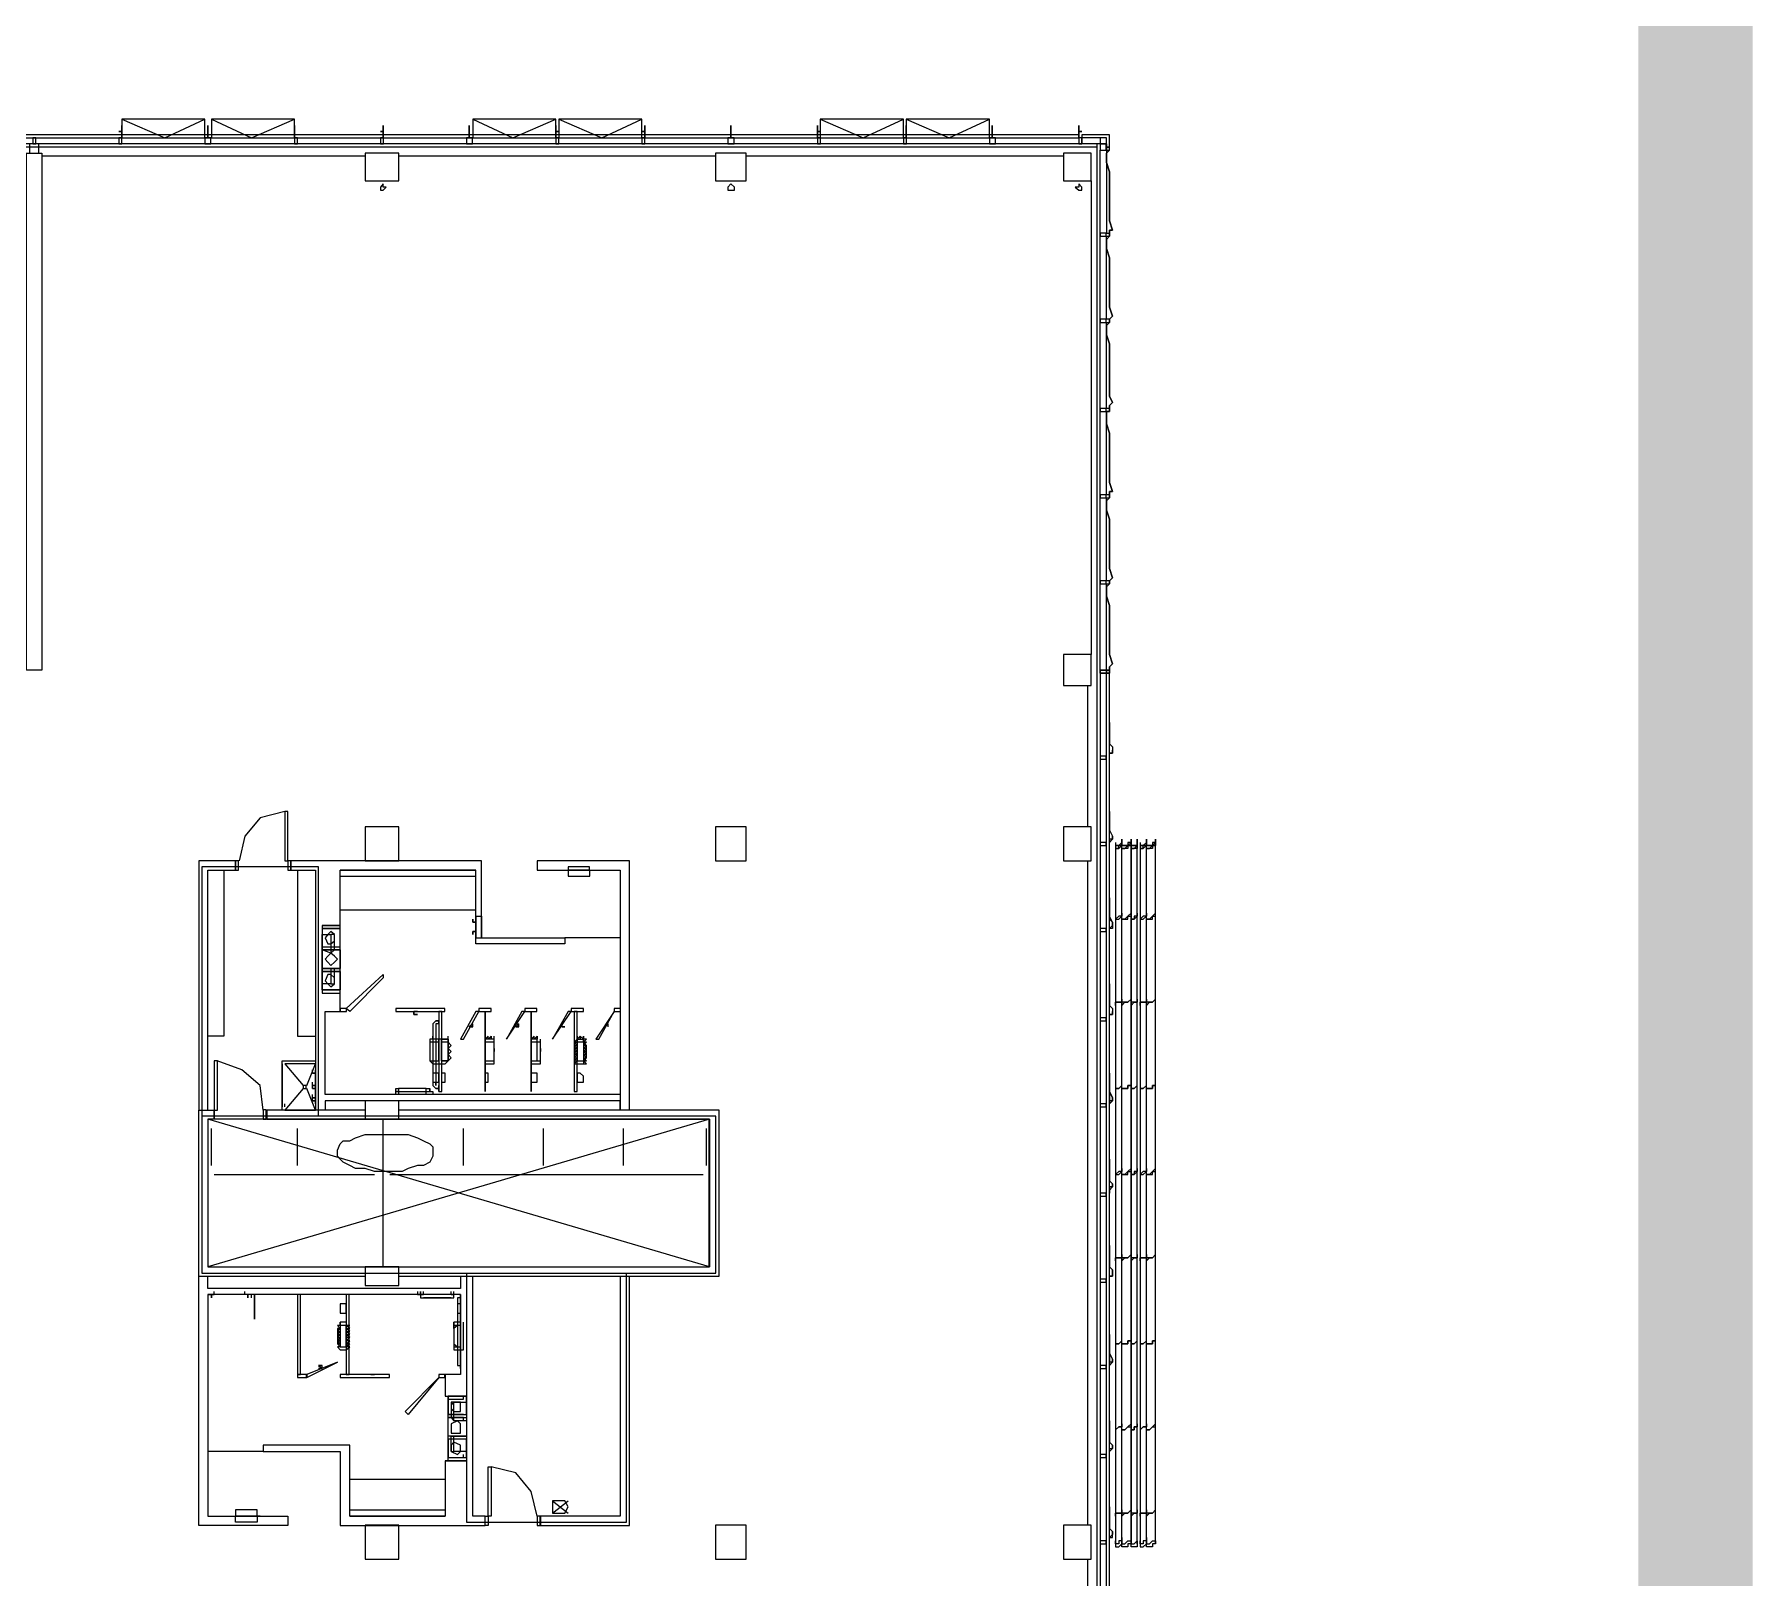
# Model space of a CAD drawing. Header units: inches. Extents: x 0.9 to 46, y 0.8 to 32.4.
# Drawn here: x 45.117 to 46.048, y 20.965 to 21.801 of the extents above; entities that cross this region are included whole.
import ezdxf

# ---------------------------------------------------------------- set-up
doc = ezdxf.new("R2010")
doc.units = ezdxf.units.IN
doc.header["$MEASUREMENT"] = 0
doc.layers.add('PDF_Geometry', color=7, linetype='Continuous')
doc.layers.add('PDF_Solid Fills', color=7, linetype='Continuous')

msp = doc.modelspace()

# ---------------------------------------------------------------- linework, layer by layer
at = {"layer": 'PDF_Geometry', "color": 9, "lineweight": 20, "true_color": 0xc0c0c0}
for points in [[(45.16412, 21.75462), (45.18741, 21.7446), (45.20911, 21.75462)], [(45.21262, 21.75462), (45.23431, 21.7446), (45.2576, 21.75462)], [(45.35428, 21.75462), (45.37597, 21.7446), (45.39927, 21.75462)], [(45.40086, 21.75462), (45.42415, 21.7446), (45.44585, 21.75462)], [(45.54252, 21.75462), (45.56581, 21.7446), (45.58751, 21.75462)], [(45.5891, 21.75462), (45.61239, 21.7446), (45.63409, 21.75462)], [(45.68259, 21.74626), (45.02246, 21.74626), (45.02246, 21.7446), (45.68259, 21.7446)], [(45.69407, 21.7446), (45.69407, 21.74128), (45.69758, 21.74128), (45.69758, 21.73959), (45.69918, 21.73959), (45.69918, 21.74626), (45.68418, 21.74626), (45.68418, 21.7446), (45.68418, 21.74128)], [(44.77264, 21.46629), (44.54738, 21.46629), (44.54738, 21.46128), (44.54738, 21.5196), (44.46411, 21.5196), (44.46411, 21.73959), (42.36758, 21.73959), (42.36758, 20.6063), (45.69248, 20.6063), (45.69248, 21.73959), (45.01767, 21.73959), (45.01767, 21.73627), (45.02597, 21.73627), (45.11243, 21.73627), (45.12073, 21.73627), (45.12073, 21.45627), (45.11243, 21.45627), (45.11243, 21.73627)], [(45.69407, 21.74294), (45.69407, 21.74128), (45.68418, 21.74128), (45.02246, 21.74128), (45.02246, 21.74294)], [(45.11913, 21.73627), (45.11913, 21.74128), (45.11403, 21.74128), (45.11403, 21.73627)], [(45.69758, 21.74128), (45.69758, 21.7446), (45.68418, 21.7446)], [(45.69248, 21.73959), (45.69248, 21.74128)], [(45.69407, 21.45627), (45.69407, 21.73793)], [(45.69758, 21.73793), (45.69758, 21.69294), (45.69918, 21.69294)], [(45.29589, 21.73461), (45.12073, 21.73461)], [(45.48573, 21.73461), (45.31408, 21.73461)], [(45.67429, 21.73461), (45.50264, 21.73461)], [(45.68929, 21.72128), (45.68929, 21.46463)], [(45.69918, 21.64627), (45.69758, 21.64627), (45.69758, 21.69125), (45.69918, 21.69125)], [(45.69918, 21.59793), (45.69758, 21.59793), (45.69758, 21.64461), (45.69918, 21.64461)], [(45.69918, 21.55128), (45.69758, 21.55128), (45.69758, 21.59627), (45.69918, 21.59627)], [(45.69918, 21.5046), (45.69758, 21.5046), (45.69758, 21.54962), (45.69918, 21.54962)], [(45.69758, 21.45627), (45.69918, 21.45627), (45.69918, 21.45461), (45.69758, 21.45461), (45.69758, 21.45627), (45.69407, 21.45627), (45.69407, 21.45461), (45.69758, 21.45461), (45.69758, 21.50294), (45.69918, 21.50294)], [(45.68737, 21.37127), (45.68737, 21.44794)], [(45.69407, 21.45461), (45.69407, 20.88962)], [(45.69758, 20.88962), (45.69758, 21.45461)], [(45.69918, 20.88962), (45.69918, 21.45461)], [(45.2525, 21.37963), (45.2391, 21.37628), (45.2308, 21.36629), (45.22761, 21.35296)], [(45.71098, 21.36128), (45.71098, 21.36294), (45.71098, 21.3646), (45.71098, 21.36294), (45.70907, 21.36294), (45.70907, 21.36128), (45.70588, 21.36128), (45.70907, 21.36128), (45.71098, 21.36294), (45.70907, 21.36128), (45.70588, 21.36128), (45.70428, 21.35962), (45.70237, 21.35962), (45.70428, 21.35962), (45.70428, 21.36128), (45.70588, 21.36128), (45.70588, 21.36294), (45.70588, 21.3646), (45.70588, 21.36294), (45.70428, 21.36128), (45.70237, 21.36128), (45.70428, 21.36128)], [(45.71417, 21.36294), (45.71417, 21.3646), (45.71417, 21.36294), (45.71417, 21.36128), (45.71098, 21.36128), (45.71417, 21.36128), (45.71417, 21.36294), (45.71417, 21.36128), (45.71098, 21.36128), (45.70907, 21.36128), (45.70907, 21.35962), (45.70588, 21.35962), (45.70747, 21.35962), (45.70907, 21.36128), (45.71098, 21.36128), (45.71098, 21.36294), (45.71098, 21.3646), (45.71098, 21.36294), (45.71098, 21.36128), (45.71098, 21.35962), (45.71098, 21.32127), (45.71098, 21.27629), (45.71098, 21.22961), (45.71098, 21.18293), (45.71098, 21.13794), (45.71098, 21.09127), (45.71098, 21.04462), (45.71098, 20.9996), (45.71098, 20.98295), (45.71098, 20.9846), (45.71098, 20.9863)], [(45.70588, 20.9863), (45.70588, 20.9846), (45.70588, 20.98295), (45.70588, 20.9996), (45.70588, 21.04462), (45.70588, 21.09127), (45.70588, 21.13794), (45.70588, 21.18293), (45.70588, 21.22961), (45.70588, 21.27629), (45.70588, 21.32127), (45.70588, 21.35962), (45.70588, 21.36128), (45.70588, 21.36294), (45.70588, 21.3646), (45.70588, 21.36294), (45.70588, 21.36128)], [(45.71417, 20.9846), (45.71417, 21.00129), (45.71417, 21.04794), (45.71417, 21.09296), (45.71417, 21.1396), (45.71417, 21.18628), (45.71417, 21.23127), (45.71417, 21.27795), (45.71417, 21.32293), (45.71417, 21.36128), (45.71417, 21.35962), (45.71098, 21.35962), (45.71258, 21.35962), (45.71417, 21.36128), (45.71417, 21.36294), (45.71417, 21.3646), (45.71417, 21.36294), (45.71417, 21.36128)], [(45.72406, 21.36294), (45.72406, 21.3646), (45.72406, 21.36294), (45.72247, 21.36294), (45.72247, 21.36128), (45.71928, 21.36128), (45.72247, 21.36128), (45.72406, 21.36294), (45.72247, 21.36128), (45.71928, 21.36128), (45.71737, 21.35962), (45.71577, 21.35962), (45.71737, 21.35962), (45.71737, 21.36128), (45.71928, 21.36128), (45.71928, 21.36294), (45.71928, 21.3646), (45.71928, 21.36294), (45.71737, 21.36128), (45.71577, 21.36128), (45.71737, 21.36128)], [(45.72406, 20.9846), (45.72406, 21.00129), (45.72406, 21.04794), (45.72406, 21.09296), (45.72406, 21.1396), (45.72406, 21.18628), (45.72406, 21.23127), (45.72406, 21.27795), (45.72406, 21.32293), (45.72406, 21.36128), (45.72247, 21.36128), (45.72247, 21.35962), (45.71928, 21.35962), (45.72087, 21.35962), (45.72247, 21.36128), (45.72406, 21.36128), (45.72406, 21.36294), (45.72406, 21.3646), (45.72406, 21.36294), (45.72406, 21.36128)], [(45.71928, 20.9863), (45.71928, 20.9846), (45.71928, 20.98295), (45.71928, 20.9996), (45.71928, 21.04462), (45.71928, 21.09127), (45.71928, 21.13794), (45.71928, 21.18293), (45.71928, 21.22961), (45.71928, 21.27629), (45.71928, 21.32127), (45.71928, 21.35962), (45.71928, 21.36128), (45.71928, 21.36294), (45.71928, 21.3646), (45.71928, 21.36294), (45.71928, 21.36128)], [(45.70237, 21.36294), (45.70237, 21.36128), (45.70237, 21.35962), (45.70237, 21.32127), (45.70237, 21.27629), (45.70237, 21.22961), (45.70237, 21.18293), (45.70237, 21.13794), (45.70237, 21.09127), (45.70237, 21.04462), (45.70237, 20.9996), (45.70237, 20.98295), (45.70237, 20.9846)], [(45.70588, 20.98129), (45.70588, 20.98295), (45.70747, 20.98295), (45.70907, 20.9846), (45.71098, 20.9846), (45.71098, 20.98295), (45.70907, 20.98295), (45.70907, 20.98129), (45.70588, 20.98129), (45.70588, 20.98295), (45.70588, 20.9846), (45.70588, 21.00129), (45.70588, 21.04794), (45.70588, 21.09296), (45.70588, 21.1396), (45.70588, 21.18628), (45.70588, 21.23127), (45.70588, 21.27795), (45.70588, 21.32293), (45.70588, 21.36128), (45.70907, 21.36128)], [(45.71098, 20.98129), (45.71098, 20.98295), (45.71258, 20.98295), (45.71417, 20.9846), (45.71417, 20.98295), (45.71417, 20.98129), (45.71098, 20.98129), (45.71098, 20.98295), (45.71098, 20.9846), (45.71098, 21.00129), (45.71098, 21.04794), (45.71098, 21.09296), (45.71098, 21.1396), (45.71098, 21.18628), (45.71098, 21.23127), (45.71098, 21.27795), (45.71098, 21.32293), (45.71098, 21.36128), (45.71258, 21.36128)], [(45.71577, 21.36294), (45.71577, 21.36128), (45.71577, 21.35962), (45.71577, 21.32127), (45.71577, 21.27629), (45.71577, 21.22961), (45.71577, 21.18293), (45.71577, 21.13794), (45.71577, 21.09127), (45.71577, 21.04462), (45.71577, 20.9996), (45.71577, 20.98295), (45.71577, 20.9846)], [(45.71928, 20.98129), (45.71928, 20.98295), (45.72087, 20.98295), (45.72247, 20.9846), (45.72406, 20.9846), (45.72406, 20.98295), (45.72247, 20.98295), (45.72247, 20.98129), (45.71928, 20.98129), (45.71928, 20.98295), (45.71928, 20.9846), (45.71928, 21.00129), (45.71928, 21.04794), (45.71928, 21.09296), (45.71928, 21.1396), (45.71928, 21.18628), (45.71928, 21.23127), (45.71928, 21.27795), (45.71928, 21.32293), (45.71928, 21.36128), (45.72247, 21.36128)], [(45.2107, 21.21793), (45.2107, 21.34795), (45.2257, 21.34795), (45.2257, 21.35296), (45.20591, 21.35296), (45.20591, 21.21793)], [(45.27069, 21.21461), (45.27069, 21.34961), (45.20751, 21.34961), (45.20751, 21.21461)], [(45.21932, 21.34795), (45.21932, 21.25794), (45.2107, 21.25794)], [(45.35587, 21.32293), (45.35906, 21.32293), (45.35906, 21.31129), (45.35906, 21.35296), (45.25569, 21.35296), (45.25569, 21.34795), (45.26909, 21.34795), (45.26909, 21.21793), (45.2643, 21.22961)], [(45.2592, 21.34795), (45.2592, 21.25794), (45.26909, 21.25794)], [(45.43404, 21.34795), (45.43404, 21.22629), (45.27419, 21.22629), (45.27419, 21.27128), (45.28249, 21.27128), (45.28249, 21.31796), (45.2726, 21.31796), (45.2726, 21.28126), (45.28249, 21.28126)], [(45.2726, 21.31796), (45.28249, 21.31796), (45.28249, 21.34795)], [(45.43915, 21.21793), (45.43915, 21.35296), (45.38905, 21.35296), (45.38905, 21.34795), (45.43404, 21.34795), (45.43404, 21.21793), (45.43404, 21.22294), (45.27419, 21.22294), (45.27419, 21.21793)], [(45.35587, 21.31129), (45.35906, 21.31129), (45.40405, 21.31129), (45.40405, 21.30794), (45.35587, 21.30794), (45.35587, 21.34795), (45.28249, 21.34795), (45.35587, 21.34795)], [(45.28249, 21.3446), (45.35587, 21.3446)], [(45.41745, 21.34795), (45.41745, 21.34961), (45.40596, 21.34961), (45.40596, 21.34795)], [(45.41745, 21.34795), (45.40596, 21.34795), (45.41745, 21.34795)], [(45.68737, 20.99293), (45.68737, 21.35296)], [(45.35587, 21.32628), (45.28249, 21.32628)], [(45.35428, 21.32127), (45.35428, 21.31961), (45.35428, 21.32127)], [(45.35587, 21.31961), (45.35428, 21.31961), (45.35587, 21.31961)], [(45.35587, 21.31129), (45.35587, 21.32293), (45.35587, 21.31129)], [(45.28249, 21.31626), (45.2726, 21.31626), (45.28249, 21.31626)], [(45.2726, 21.31626), (45.2726, 21.30628), (45.28249, 21.30628), (45.28249, 21.31626)], [(45.2726, 21.31461), (45.2726, 21.30628), (45.28249, 21.30628), (45.28249, 21.31461)], [(45.27738, 21.30293), (45.2793, 21.30462), (45.2793, 21.31295), (45.27738, 21.31461), (45.27579, 21.31295), (45.27419, 21.31129), (45.27579, 21.30794), (45.27738, 21.30794), (45.2793, 21.3096), (45.2793, 21.31129), (45.2793, 21.31295), (45.27738, 21.31295), (45.27738, 21.30293), (45.2726, 21.30462), (45.2726, 21.31295), (45.27738, 21.31295)], [(45.35428, 21.31295), (45.35428, 21.31461), (45.35428, 21.31295)], [(45.35587, 21.31461), (45.35428, 21.31461), (45.35587, 21.31461)], [(45.43404, 21.31129), (45.40405, 21.31129)], [(45.27738, 21.28627), (45.2726, 21.28627), (45.2726, 21.2946), (45.27738, 21.2946), (45.27738, 21.28627), (45.2793, 21.28627), (45.2793, 21.2946), (45.27738, 21.2946)], [(45.36098, 21.27128), (45.36098, 21.22795), (45.36098, 21.27128)], [(45.38586, 21.27128), (45.38586, 21.22795), (45.38586, 21.27128)], [(45.32237, 21.26962), (45.32429, 21.26962), (45.32237, 21.26962)], [(45.33418, 21.26627), (45.33577, 21.26627), (45.33577, 21.26461), (45.33577, 21.26627), (45.33418, 21.26627), (45.33258, 21.26461), (45.33258, 21.23127), (45.33418, 21.22961), (45.33577, 21.22961)], [(45.33577, 21.26627), (45.33577, 21.26461), (45.33418, 21.26461), (45.33418, 21.23127), (45.33418, 21.23296)], [(45.35428, 21.26295), (45.35428, 21.26461)], [(45.37917, 21.26295), (45.37917, 21.26461)], [(45.42575, 21.26295), (45.42766, 21.26461), (45.42575, 21.26295)], [(45.42766, 21.26295), (45.42766, 21.26461)], [(45.33577, 21.2446), (45.33577, 21.25462), (45.33099, 21.25462), (45.33099, 21.25296), (45.33099, 21.24629), (45.33099, 21.2446), (45.33258, 21.2446), (45.33577, 21.2446), (45.33577, 21.24629)], [(45.33258, 21.25628), (45.33258, 21.25794)], [(45.34088, 21.25628), (45.34088, 21.25794)], [(45.36098, 21.25794), (45.36098, 21.25628), (45.36098, 21.25462), (45.36098, 21.25296), (45.36098, 21.25127), (45.36098, 21.24961)], [(45.36417, 21.25794), (45.36417, 21.25628), (45.36417, 21.25794), (45.36257, 21.25628), (45.36257, 21.25794), (45.36098, 21.25628), (45.36098, 21.2446), (45.36576, 21.2446), (45.36576, 21.25628), (45.36098, 21.25628)], [(45.36098, 21.24795), (45.36098, 21.24629), (45.36098, 21.2446), (45.36098, 21.24295), (45.36257, 21.24295), (45.36417, 21.24295), (45.36576, 21.24295), (45.36576, 21.2446), (45.36576, 21.24629), (45.36576, 21.25296), (45.36576, 21.25462), (45.36417, 21.25462), (45.36098, 21.25462), (45.36098, 21.2446), (45.36576, 21.2446), (45.36576, 21.24629), (45.36576, 21.24795), (45.36576, 21.24961)], [(45.36576, 21.25127), (45.36576, 21.24961), (45.36576, 21.25127), (45.36576, 21.25296), (45.36576, 21.25462), (45.36576, 21.25628), (45.36576, 21.25794)], [(45.38586, 21.25794), (45.38586, 21.25628), (45.38586, 21.25462), (45.38586, 21.25296), (45.38586, 21.25127), (45.38586, 21.24961)], [(45.38905, 21.25628), (45.38905, 21.25794), (45.38905, 21.25628), (45.38905, 21.25794), (45.38746, 21.25628), (45.38746, 21.25794), (45.38586, 21.25628), (45.38586, 21.2446), (45.38905, 21.2446), (45.38905, 21.25628), (45.38586, 21.25628)], [(45.38586, 21.24795), (45.38586, 21.24629), (45.38586, 21.2446), (45.38586, 21.24295), (45.38746, 21.24295), (45.38905, 21.24295), (45.39097, 21.24295), (45.39097, 21.2446), (45.39097, 21.24629), (45.39097, 21.25296), (45.39097, 21.25462), (45.38905, 21.25462), (45.38586, 21.25462), (45.38586, 21.2446), (45.39097, 21.2446), (45.39097, 21.24629), (45.39097, 21.24795), (45.39097, 21.24961)], [(45.39097, 21.25127), (45.39097, 21.24961), (45.39097, 21.25127), (45.39097, 21.25296), (45.39097, 21.25462), (45.39097, 21.25628)], [(45.41075, 21.25794), (45.41075, 21.25628), (45.40915, 21.25462), (45.41075, 21.25462), (45.40915, 21.25462), (45.41075, 21.25296), (45.40915, 21.25296), (45.41075, 21.25127), (45.40915, 21.25127), (45.41075, 21.24961), (45.40915, 21.24961), (45.41075, 21.24795), (45.40915, 21.24629), (45.41075, 21.24629), (45.40915, 21.2446), (45.41075, 21.2446), (45.40915, 21.24295), (45.41075, 21.24295), (45.41235, 21.24295), (45.41426, 21.24295)], [(45.41075, 21.25628), (45.41426, 21.25628), (45.41426, 21.2446)], [(45.41426, 21.25462), (45.41586, 21.25628), (45.41426, 21.25628), (45.41426, 21.25794), (45.41426, 21.25628)], [(45.24069, 21.21793), (45.2391, 21.23127), (45.22921, 21.23963), (45.21581, 21.2446)], [(45.2509, 21.24295), (45.2509, 21.2446), (45.26909, 21.2446)], [(45.26239, 21.22961), (45.2525, 21.21793), (45.26909, 21.21793), (45.2509, 21.21793), (45.2509, 21.24295), (45.2509, 21.21962)], [(45.2643, 21.23127), (45.26909, 21.24295), (45.2525, 21.24295), (45.26239, 21.23127)], [(45.33737, 21.2446), (45.33737, 21.24629)], [(45.36098, 21.24795), (45.36098, 21.24961), (45.36098, 21.24795)], [(45.36098, 21.2446), (45.36098, 21.24629)], [(45.38586, 21.24795), (45.38586, 21.24961), (45.38586, 21.24795)], [(45.38586, 21.2446), (45.38586, 21.24629)], [(45.41075, 21.24795), (45.40915, 21.24795), (45.41075, 21.24795)], [(45.41075, 21.2446), (45.41075, 21.24629)], [(45.41426, 21.24961), (45.41586, 21.24961), (45.41426, 21.24961)], [(45.2675, 21.23794), (45.2675, 21.23963)], [(45.2675, 21.22961), (45.2675, 21.23127), (45.2675, 21.23296)], [(45.26909, 21.23963), (45.26909, 21.22128), (45.26909, 21.23963)], [(45.26909, 21.23127), (45.2675, 21.23127), (45.26909, 21.23127)], [(45.26909, 21.22961), (45.2675, 21.22961), (45.26909, 21.22961)], [(45.2675, 21.22294), (45.2675, 21.2246), (45.2675, 21.22629)], [(45.26909, 21.2246), (45.2675, 21.2246), (45.26909, 21.2246)], [(45.31408, 21.22795), (45.32907, 21.22795), (45.32907, 21.22961), (45.31408, 21.22961)], [(45.32907, 21.22961), (45.33099, 21.22961), (45.33099, 21.22795), (45.33099, 21.22961)], [(45.33099, 21.22795), (45.33258, 21.22795)], [(45.33418, 21.22961), (45.33577, 21.22961), (45.33418, 21.22961)], [(45.33577, 21.22795), (45.33577, 21.23127), (45.33577, 21.22795)], [(45.33577, 21.23127), (45.33577, 21.22795)], [(45.34758, 21.11462), (45.34758, 21.11628), (45.34758, 21.11794), (45.2107, 21.11794), (45.2107, 20.99794), (45.25409, 20.99794), (45.25409, 20.99293), (45.20591, 20.99293), (45.20591, 21.12796), (45.20591, 21.21793), (45.21421, 21.21793), (45.21421, 21.21295), (45.2107, 21.21295), (45.2107, 21.13293), (45.48254, 21.13293), (45.2107, 21.21295)], [(45.21421, 21.21295), (45.21421, 21.21793), (45.21421, 21.21295)], [(45.29589, 21.21793), (45.24261, 21.21793), (45.24261, 21.21295), (45.48254, 21.21295), (45.48254, 21.13293)], [(45.2525, 21.21962), (45.2525, 21.22128)], [(45.26909, 21.22294), (45.2675, 21.22294), (45.26909, 21.22294)], [(45.31408, 21.12796), (45.48764, 21.12796), (45.48764, 21.21793), (45.31408, 21.21793)], [(45.48254, 21.21295), (45.2107, 21.13293)], [(45.21262, 21.18794), (45.21262, 21.20794)], [(45.2592, 21.18794), (45.2592, 21.20794)], [(45.30578, 21.13293), (45.30578, 21.21295)], [(45.34917, 21.18794), (45.34917, 21.20794)], [(45.39256, 21.18794), (45.39256, 21.20794)], [(45.43596, 21.18794), (45.43596, 21.20794)], [(45.48094, 21.18794), (45.48094, 21.20794)], [(45.21421, 21.18293), (45.301, 21.18293)], [(45.30929, 21.18293), (45.47903, 21.18293)], [(45.20591, 21.12796), (45.29589, 21.12796)], [(45.34758, 21.12796), (45.34758, 21.12129), (45.2107, 21.12129), (45.2107, 21.12796)], [(45.2876, 20.99794), (45.33928, 20.99794), (45.2876, 20.99794), (45.33928, 20.99794), (45.2876, 20.99794), (45.2876, 21.03629), (45.24069, 21.03629), (45.24069, 21.03294), (45.28249, 21.03294), (45.28249, 20.99293), (45.36098, 20.99293), (45.36098, 20.99794), (45.35428, 20.99794), (45.35428, 21.12796)], [(45.35077, 21.12962), (45.35077, 20.99462), (45.43755, 20.99462), (45.43755, 21.12962)], [(45.43404, 21.12796), (45.43404, 20.99794), (45.39097, 20.99794), (45.39097, 20.99293), (45.43915, 20.99293), (45.43915, 21.12796)], [(45.21421, 21.11794), (45.2107, 21.11794), (45.21421, 21.11794), (45.21421, 21.11963)], [(45.21262, 21.11794), (45.21262, 21.11628), (45.21262, 21.11794)], [(45.23431, 21.11628), (45.23431, 21.11794), (45.2308, 21.11794), (45.2308, 21.11963)], [(45.23431, 21.11794), (45.2308, 21.11794)], [(45.2324, 21.11628), (45.2324, 21.11794)], [(45.23591, 21.11794), (45.23591, 21.1046), (45.23591, 21.11794)], [(45.32429, 21.11963), (45.32429, 21.11794), (45.32748, 21.11794), (45.32748, 21.11963)], [(45.32588, 21.11963), (45.32588, 21.11794), (45.32588, 21.11628), (45.34247, 21.11628), (45.32748, 21.11628)], [(45.34758, 21.11794), (45.34758, 21.07461), (45.33928, 21.07461), (45.33928, 21.06296), (45.35077, 21.06296), (45.35077, 21.02797), (45.33928, 21.02797), (45.35077, 21.02797)], [(45.34247, 21.11628), (45.34407, 21.11628), (45.34407, 21.11794), (45.34247, 21.11794), (45.34407, 21.11794), (45.34407, 21.11963)], [(45.34407, 21.11794), (45.34247, 21.11794), (45.34247, 21.11963)], [(45.34758, 21.08294), (45.34758, 21.08128), (45.34758, 21.11462), (45.34758, 21.11628), (45.34598, 21.11628), (45.34598, 21.11462), (45.34598, 21.08128), (45.34598, 21.07962), (45.34758, 21.07962), (45.34758, 21.08128), (45.34758, 21.07962)], [(45.34758, 21.11628), (45.34758, 21.11462), (45.34758, 21.11628)], [(45.28249, 21.10128), (45.28249, 21.10294), (45.28249, 21.10128), (45.28089, 21.10128), (45.28249, 21.09963), (45.28089, 21.09793), (45.28249, 21.09793), (45.28089, 21.09627), (45.28249, 21.09627), (45.28089, 21.09462), (45.28249, 21.09462), (45.28089, 21.09296), (45.28249, 21.09296), (45.28089, 21.09296), (45.28249, 21.09127), (45.28089, 21.09127), (45.28249, 21.08961), (45.28089, 21.08961), (45.28249, 21.08795), (45.28408, 21.08795), (45.28568, 21.08795)], [(45.28568, 21.10294), (45.28408, 21.10294), (45.28249, 21.10294)], [(45.34598, 21.10294), (45.34407, 21.10294)], [(45.34407, 21.09963), (45.34407, 21.09127), (45.34598, 21.08961), (45.34758, 21.08961), (45.34758, 21.10128), (45.34598, 21.10128), (45.34407, 21.09963), (45.34407, 21.09793), (45.34407, 21.09627), (45.34407, 21.09462), (45.34407, 21.09296), (45.34407, 21.09127), (45.34407, 21.08961), (45.34407, 21.08795), (45.34598, 21.08795), (45.34758, 21.08795), (45.34917, 21.08795), (45.34917, 21.08961), (45.34917, 21.09127), (45.34917, 21.09296), (45.34917, 21.09462), (45.34917, 21.09627), (45.34917, 21.09793), (45.34917, 21.09963), (45.34917, 21.10128), (45.34917, 21.10294)], [(45.34758, 21.10294), (45.34598, 21.10294)], [(45.34758, 21.10128), (45.34758, 21.10294)], [(45.28249, 21.09963), (45.28089, 21.09963), (45.28249, 21.09963)], [(45.28568, 21.09127), (45.2876, 21.09127), (45.28568, 21.08961), (45.28568, 21.09127), (45.2876, 21.09296), (45.28568, 21.09296), (45.2876, 21.09462), (45.28568, 21.09462), (45.2876, 21.09462), (45.28568, 21.09627), (45.2876, 21.09627), (45.28568, 21.09793), (45.2876, 21.09793), (45.28568, 21.09963), (45.2876, 21.09963), (45.28568, 21.10128)], [(45.28568, 21.10128), (45.2876, 21.10128), (45.28568, 21.10128)], [(45.34407, 21.09963), (45.34407, 21.10128), (45.34407, 21.09963)], [(45.34758, 21.08961), (45.34758, 21.09127)], [(45.27069, 21.07962), (45.2726, 21.07962), (45.27069, 21.07962)], [(45.34088, 21.02797), (45.34088, 21.06296)], [(45.34917, 21.05295), (45.34088, 21.05295), (45.34088, 21.06127), (45.34917, 21.06127), (45.34917, 21.06296)], [(45.34407, 21.05962), (45.35077, 21.05962), (45.35077, 21.04963), (45.34407, 21.04963), (45.34407, 21.05962), (45.34247, 21.05796), (45.34247, 21.05129), (45.34407, 21.04963)], [(45.35077, 21.06127), (45.35077, 21.05295)], [(45.34917, 21.04963), (45.34917, 21.05129), (45.34088, 21.05129), (45.35077, 21.05129), (45.35077, 21.04127), (45.34088, 21.04127), (45.34088, 21.05129)], [(45.34917, 21.04127), (45.34088, 21.04127), (45.34088, 21.04963)], [(45.35077, 21.04963), (45.35077, 21.04127)], [(45.34917, 21.03961), (45.34088, 21.03961), (45.34088, 21.02962), (45.34917, 21.02962), (45.34917, 21.03128)], [(45.34247, 21.03463), (45.34247, 21.03294), (45.34598, 21.03128), (45.34758, 21.03294), (45.34758, 21.03629), (45.34407, 21.03795), (45.34247, 21.03629), (45.34247, 21.03294), (45.34247, 21.04127), (45.34407, 21.04127)], [(45.34247, 21.03294), (45.34407, 21.03294), (45.34407, 21.04127), (45.35077, 21.04127), (45.35077, 21.03294), (45.34407, 21.03294)], [(45.35077, 21.02962), (45.35077, 21.03961)], [(45.24069, 21.03294), (45.2107, 21.03294)], [(45.33928, 21.02797), (45.33928, 20.99794)], [(45.38905, 20.99794), (45.38586, 21.01128), (45.37757, 21.0213), (45.36417, 21.02461)], [(45.2876, 21.01795), (45.33928, 21.01795)], [(45.2876, 21.00129), (45.33928, 21.00129)], [(45.39735, 20.9996), (45.40596, 21.00627)], [(45.39735, 21.00627), (45.40596, 20.9996)], [(45.2391, 20.99794), (45.2257, 20.99794), (45.2391, 20.99794)], [(45.2375, 20.99794), (45.2375, 20.99462), (45.2257, 20.99462), (45.2257, 20.99794)], [(45.70237, 20.98295), (45.70237, 20.98129)], [(45.71417, 20.98295), (45.71417, 20.9846), (45.71417, 20.9863)], [(45.71577, 20.98295), (45.71577, 20.98129)], [(45.72406, 20.98295), (45.72406, 20.9846), (45.72406, 20.9863)], [(45.68737, 20.89795), (45.68737, 20.97462)]]:
    msp.add_lwpolyline(points, dxfattribs=at)
for points in [[(45.16412, 21.7446), (45.20912, 21.7446), (45.20912, 21.75461), (45.16412, 21.75461)], [(45.21262, 21.7446), (45.25762, 21.7446), (45.25762, 21.75461), (45.21262, 21.75461)], [(45.35428, 21.7446), (45.39928, 21.7446), (45.39928, 21.75461), (45.35428, 21.75461)], [(45.40086, 21.7446), (45.44586, 21.7446), (45.44586, 21.75461), (45.40086, 21.75461)], [(45.54252, 21.7446), (45.58752, 21.7446), (45.58752, 21.75461), (45.54252, 21.75461)], [(45.5891, 21.7446), (45.63411, 21.7446), (45.63411, 21.75461), (45.5891, 21.75461)], [(45.16412, 21.74795), (45.16412, 21.75127), (45.16412, 21.7446), (45.16412, 21.74795), (45.16252, 21.74795)], [(45.2107, 21.74795), (45.2107, 21.75127), (45.2107, 21.7446)], [(45.2576, 21.74795), (45.2576, 21.75127), (45.2576, 21.7446)], [(45.30578, 21.74795), (45.30578, 21.75127), (45.30578, 21.7446), (45.30578, 21.74795), (45.30419, 21.74795)], [(45.35236, 21.74795), (45.35236, 21.75127), (45.35236, 21.7446)], [(45.39927, 21.74795), (45.39927, 21.75127), (45.39927, 21.7446), (45.39927, 21.74795), (45.40086, 21.74795)], [(45.44744, 21.74795), (45.44744, 21.75127), (45.44744, 21.7446), (45.44744, 21.74795), (45.44585, 21.74795)], [(45.49403, 21.74795), (45.49403, 21.75127), (45.49403, 21.7446)], [(45.54092, 21.74795), (45.54092, 21.75127), (45.54092, 21.7446), (45.54092, 21.74795), (45.54252, 21.74795)], [(45.5891, 21.74795), (45.5891, 21.75127), (45.5891, 21.7446)], [(45.63569, 21.74795), (45.63569, 21.75127), (45.63569, 21.7446)], [(45.68259, 21.74795), (45.68259, 21.75127), (45.68259, 21.7446), (45.68259, 21.74795), (45.68418, 21.74795)], [(45.11594, 21.74128), (45.11761, 21.74128), (45.11761, 21.74461), (45.11594, 21.74461)], [(45.16252, 21.74128), (45.16418, 21.74128), (45.16418, 21.74461), (45.16252, 21.74461)], [(45.20911, 21.74128), (45.21243, 21.74128), (45.21243, 21.74461), (45.20911, 21.74461)], [(45.2576, 21.74128), (45.25927, 21.74128), (45.25927, 21.74461), (45.2576, 21.74461)], [(45.29589, 21.72128), (45.31422, 21.72128), (45.31422, 21.73628), (45.29589, 21.73628)], [(45.30419, 21.74128), (45.30586, 21.74128), (45.30586, 21.74461), (45.30419, 21.74461)], [(45.35077, 21.74128), (45.3541, 21.74128), (45.3541, 21.74461), (45.35077, 21.74461)], [(45.39927, 21.74128), (45.40092, 21.74128), (45.40092, 21.74461), (45.39927, 21.74461)], [(45.44585, 21.74128), (45.44752, 21.74128), (45.44752, 21.74461), (45.44585, 21.74461)], [(45.48573, 21.72128), (45.5024, 21.72128), (45.5024, 21.73628), (45.48573, 21.73628)], [(45.49243, 21.74128), (45.49577, 21.74128), (45.49577, 21.74461), (45.49243, 21.74461)], [(45.54092, 21.74128), (45.54259, 21.74128), (45.54259, 21.74461), (45.54092, 21.74461)], [(45.58751, 21.74128), (45.58917, 21.74128), (45.58917, 21.74461), (45.58751, 21.74461)], [(45.63409, 21.74128), (45.63742, 21.74128), (45.63742, 21.74461), (45.63409, 21.74461)], [(45.67429, 21.72128), (45.6893, 21.72128), (45.6893, 21.73628), (45.67429, 21.73628)], [(45.68259, 21.74128), (45.68426, 21.74128), (45.68426, 21.74461), (45.68259, 21.74461)], [(45.69407, 21.73793), (45.6974, 21.73793), (45.6974, 21.74126), (45.69407, 21.74126)], [(45.69407, 21.73793), (45.6974, 21.73793), (45.6974, 21.74126), (45.69407, 21.74126)], [(45.69758, 21.73793), (45.69925, 21.73793), (45.69925, 21.73959), (45.69758, 21.73959)], [(45.69918, 21.69125), (45.69918, 21.6946), (45.70077, 21.6946), (45.69918, 21.69961), (45.69918, 21.72625), (45.69758, 21.73126), (45.69758, 21.73627), (45.69918, 21.73793), (45.69758, 21.73627), (45.69758, 21.73126), (45.69918, 21.72625), (45.69918, 21.69961), (45.70077, 21.6946), (45.69918, 21.6946)], [(45.30738, 21.71793), (45.30578, 21.71793), (45.30578, 21.71962), (45.30419, 21.71793), (45.30419, 21.71627), (45.30578, 21.71627)], [(45.49594, 21.71793), (45.49403, 21.71962), (45.49243, 21.71793), (45.49243, 21.71627), (45.49594, 21.71627)], [(45.68418, 21.71793), (45.68259, 21.71962), (45.68259, 21.71793), (45.68067, 21.71793), (45.68259, 21.71627), (45.68418, 21.71627)], [(45.69407, 21.69125), (45.6974, 21.69125), (45.6974, 21.69292), (45.69407, 21.69292)], [(45.69918, 21.64461), (45.69918, 21.64627), (45.70077, 21.64793), (45.69918, 21.65293), (45.69918, 21.67961), (45.69758, 21.68458), (45.69758, 21.68959), (45.69918, 21.69125), (45.69758, 21.68959), (45.69758, 21.68458), (45.69918, 21.67961), (45.69918, 21.65293), (45.70077, 21.64793), (45.69918, 21.64627)], [(45.69407, 21.64461), (45.6974, 21.64461), (45.6974, 21.64628), (45.69407, 21.64628)], [(45.69918, 21.59793), (45.69918, 21.59959), (45.70077, 21.60128), (45.69918, 21.6046), (45.69918, 21.63293), (45.69758, 21.63794), (45.69758, 21.64295), (45.69918, 21.64461), (45.69758, 21.64295), (45.69758, 21.63794), (45.69918, 21.63293), (45.69918, 21.6046), (45.70077, 21.60128), (45.69918, 21.59959)], [(45.69407, 21.59627), (45.6974, 21.59627), (45.6974, 21.59794), (45.69407, 21.59794)], [(45.69918, 21.54962), (45.69918, 21.55294), (45.70077, 21.55294), (45.69918, 21.55795), (45.69918, 21.58462), (45.69758, 21.5896), (45.69758, 21.59627), (45.69918, 21.59627), (45.69918, 21.59793), (45.69918, 21.59627), (45.69758, 21.59627), (45.69758, 21.5896), (45.69918, 21.58462), (45.69918, 21.55795), (45.70077, 21.55294), (45.69918, 21.55294)], [(45.69407, 21.54962), (45.6974, 21.54962), (45.6974, 21.55128), (45.69407, 21.55128)], [(45.69918, 21.50294), (45.69918, 21.5046), (45.70077, 21.50626), (45.69918, 21.51127), (45.69918, 21.53795), (45.69758, 21.54295), (45.69758, 21.54793), (45.69918, 21.54962), (45.69758, 21.54793), (45.69758, 21.54295), (45.69918, 21.53795), (45.69918, 21.51127), (45.70077, 21.50626), (45.69918, 21.5046)], [(45.69407, 21.50294), (45.6974, 21.50294), (45.6974, 21.50461), (45.69407, 21.50461)], [(45.69918, 21.45627), (45.69918, 21.45796), (45.70077, 21.45962), (45.69918, 21.46463), (45.69918, 21.49127), (45.69758, 21.49628), (45.69758, 21.50129), (45.69918, 21.50294), (45.69758, 21.50129), (45.69758, 21.49628), (45.69918, 21.49127), (45.69918, 21.46463), (45.70077, 21.45962), (45.69918, 21.45796)], [(45.67429, 21.44794), (45.6893, 21.44794), (45.6893, 21.46462), (45.67429, 21.46462)], [(45.69758, 21.45627), (45.69758, 21.45461), (45.69407, 21.45461), (45.69407, 21.45627), (45.69758, 21.45627), (45.69758, 21.45461), (45.69918, 21.45461), (45.69918, 21.45627)], [(45.69407, 21.40793), (45.6974, 21.40793), (45.6974, 21.4096), (45.69407, 21.4096)], [(45.25409, 21.34795), (45.25569, 21.34795), (45.25569, 21.35296), (45.25409, 21.35296), (45.25409, 21.37963), (45.2525, 21.37963), (45.2525, 21.35296), (45.25409, 21.35296)], [(45.29589, 21.35296), (45.31422, 21.35296), (45.31422, 21.37129), (45.29589, 21.37129)], [(45.48573, 21.35296), (45.5024, 21.35296), (45.5024, 21.37129), (45.48573, 21.37129)], [(45.67429, 21.35296), (45.6893, 21.35296), (45.6893, 21.37129), (45.67429, 21.37129)], [(45.69407, 21.36128), (45.6974, 21.36128), (45.6974, 21.36294), (45.69407, 21.36294)], [(45.70588, 21.36294), (45.70588, 21.36128), (45.70237, 21.36128), (45.70588, 21.36128)], [(45.71928, 21.36294), (45.71928, 21.36128), (45.71577, 21.36128), (45.71928, 21.36128)], [(45.2257, 21.34795), (45.22737, 21.34795), (45.22737, 21.35295), (45.2257, 21.35295)], [(45.35587, 21.34795), (45.28249, 21.34795)], [(45.40596, 21.3446), (45.41763, 21.3446), (45.41763, 21.34794), (45.40596, 21.34794)], [(45.70588, 21.32293), (45.70588, 21.32462), (45.70588, 21.32293), (45.70428, 21.32293), (45.70237, 21.32127), (45.70428, 21.32127)], [(45.71098, 21.32293), (45.71098, 21.32462), (45.70907, 21.32293), (45.70747, 21.32127), (45.70588, 21.32127), (45.70907, 21.32127), (45.70907, 21.32293)], [(45.71417, 21.32293), (45.71417, 21.32462), (45.71417, 21.32293), (45.71258, 21.32293), (45.71258, 21.32127), (45.71098, 21.32127), (45.71258, 21.32127)], [(45.71928, 21.32293), (45.71928, 21.32462), (45.71928, 21.32293), (45.71737, 21.32293), (45.71577, 21.32127), (45.71737, 21.32127)], [(45.72406, 21.32293), (45.72406, 21.32462), (45.72247, 21.32293), (45.72087, 21.32127), (45.71928, 21.32127), (45.72247, 21.32127), (45.72247, 21.32293)], [(45.69407, 21.31461), (45.6974, 21.31461), (45.6974, 21.31628), (45.69407, 21.31628)], [(45.28249, 21.2946), (45.28249, 21.30462), (45.2726, 21.30462), (45.2726, 21.2946), (45.2726, 21.30462), (45.28249, 21.30462), (45.28249, 21.2946), (45.2726, 21.2946)], [(45.28089, 21.29961), (45.2793, 21.30127), (45.27738, 21.30293), (45.27579, 21.30127), (45.27419, 21.29961), (45.27579, 21.29795), (45.27738, 21.29626), (45.2793, 21.29795)], [(45.28249, 21.28296), (45.28249, 21.29294), (45.2726, 21.29294), (45.2726, 21.28296), (45.2726, 21.29294), (45.28249, 21.29294), (45.28249, 21.28296), (45.2726, 21.28296)], [(45.2793, 21.28627), (45.2793, 21.28962), (45.27738, 21.29128), (45.27579, 21.29128), (45.27419, 21.28793), (45.27579, 21.28627), (45.27738, 21.28461)], [(45.30578, 21.28962), (45.2876, 21.27128), (45.28568, 21.27294), (45.30578, 21.29128)], [(45.28249, 21.27128), (45.28582, 21.27128), (45.28582, 21.27294), (45.28249, 21.27294)], [(45.31248, 21.27128), (45.33915, 21.27128), (45.33915, 21.27294), (45.31248, 21.27294)], [(45.32237, 21.27128), (45.32429, 21.27128), (45.32237, 21.27128), (45.32237, 21.26962)], [(45.33577, 21.22795), (45.33744, 21.22795), (45.33744, 21.27128), (45.33577, 21.27128)], [(45.35587, 21.27128), (45.34758, 21.25628), (45.34917, 21.25628), (45.35747, 21.27128)], [(45.35747, 21.27128), (45.36412, 21.27128), (45.36412, 21.27294), (45.35747, 21.27294)], [(45.38076, 21.27128), (45.37246, 21.25628), (45.38236, 21.27128)], [(45.38236, 21.27128), (45.38902, 21.27128), (45.38902, 21.27294), (45.38236, 21.27294)], [(45.40596, 21.27128), (45.39735, 21.25628), (45.40756, 21.27128)], [(45.40756, 21.27128), (45.41423, 21.27128), (45.41423, 21.27294), (45.40756, 21.27294)], [(45.40915, 21.22795), (45.41082, 21.22795), (45.41082, 21.27128), (45.40915, 21.27128)], [(45.43085, 21.27128), (45.42096, 21.25628), (45.42256, 21.25628)], [(45.43085, 21.27128), (45.43419, 21.27128), (45.43419, 21.27294), (45.43085, 21.27294)], [(45.70588, 21.27795), (45.70588, 21.27629), (45.70237, 21.27629), (45.70237, 21.2746), (45.70237, 21.27629), (45.70588, 21.27629)], [(45.71098, 21.27795), (45.70907, 21.27629), (45.70588, 21.27629), (45.70588, 21.2746), (45.70747, 21.27629), (45.70907, 21.27629)], [(45.71417, 21.27795), (45.71417, 21.27629), (45.71098, 21.27629), (45.71098, 21.2746), (45.71258, 21.27629), (45.71417, 21.27629)], [(45.71928, 21.27795), (45.71928, 21.27629), (45.71577, 21.27629), (45.71577, 21.2746), (45.71577, 21.27629), (45.71928, 21.27629)], [(45.72406, 21.27795), (45.72247, 21.27629), (45.71928, 21.27629), (45.71928, 21.2746), (45.72087, 21.27629), (45.72247, 21.27629)], [(45.35236, 21.26295), (45.35428, 21.26461), (45.35236, 21.26295), (45.35428, 21.26295)], [(45.37757, 21.26295), (45.37757, 21.26461), (45.37917, 21.26461), (45.37757, 21.26295), (45.37917, 21.26295)], [(45.40246, 21.26295), (45.40246, 21.26461), (45.40246, 21.26295), (45.40405, 21.26295), (45.40246, 21.26295), (45.40405, 21.26295)], [(45.69407, 21.26627), (45.6974, 21.26627), (45.6974, 21.26794), (45.69407, 21.26794)], [(45.33099, 21.25296), (45.33099, 21.24961), (45.33099, 21.24795), (45.33099, 21.2446), (45.33258, 21.24295), (45.33418, 21.24295), (45.33737, 21.24295), (45.33928, 21.24295), (45.34088, 21.2446), (45.34247, 21.24629), (45.34088, 21.24795), (45.34247, 21.24961), (45.34088, 21.25127), (45.34247, 21.25296), (45.34088, 21.25462), (45.34088, 21.25628), (45.33737, 21.25628), (45.33418, 21.25628), (45.33099, 21.25628)], [(45.33258, 21.2446), (45.33577, 21.2446), (45.33577, 21.25628), (45.33258, 21.25628)], [(45.34088, 21.2446), (45.33737, 21.2446), (45.33737, 21.25628), (45.34088, 21.25628)], [(45.34088, 21.25296), (45.34088, 21.25462), (45.33928, 21.25462), (45.33737, 21.25462), (45.33737, 21.2446), (45.34088, 21.2446), (45.34088, 21.24629)], [(45.41075, 21.2446), (45.41426, 21.2446), (45.41426, 21.24295), (45.41586, 21.24295), (45.41426, 21.2446), (45.41586, 21.2446), (45.41426, 21.24629), (45.41586, 21.24629), (45.41426, 21.24795), (45.41586, 21.24795), (45.41426, 21.24961), (45.41586, 21.25127), (45.41426, 21.25127), (45.41586, 21.25296), (45.41426, 21.25296), (45.41586, 21.25462), (45.41426, 21.25462), (45.41426, 21.25628), (45.41235, 21.25794), (45.41235, 21.25628), (45.41235, 21.25794), (45.41075, 21.25628)], [(45.41586, 21.25296), (45.41426, 21.25462), (45.41075, 21.25462), (45.41075, 21.2446), (45.41426, 21.2446), (45.41586, 21.24629)], [(45.21421, 21.21793), (45.21588, 21.21793), (45.21588, 21.2446), (45.21421, 21.2446)], [(45.26909, 21.23794), (45.2675, 21.23794), (45.26909, 21.23794), (45.2675, 21.23794)], [(45.33418, 21.23794), (45.33258, 21.23794), (45.33258, 21.23628), (45.33258, 21.23296), (45.33418, 21.23296), (45.33577, 21.23296), (45.33577, 21.23794)], [(45.33928, 21.23794), (45.33737, 21.23794), (45.33737, 21.23296), (45.33928, 21.23296)], [(45.36257, 21.23794), (45.36098, 21.23794), (45.36098, 21.23296), (45.36257, 21.23296)], [(45.38746, 21.23794), (45.38586, 21.23794), (45.38586, 21.23296), (45.38746, 21.23296), (45.38905, 21.23296), (45.38905, 21.23794)], [(45.41235, 21.23794), (45.41075, 21.23794), (45.41075, 21.23296), (45.41235, 21.23296), (45.41426, 21.23296), (45.41426, 21.23628)], [(45.26239, 21.22961), (45.26406, 21.22961), (45.26406, 21.23128), (45.26239, 21.23128)], [(45.31248, 21.22629), (45.31248, 21.22795), (45.31248, 21.22961), (45.31408, 21.22961), (45.31408, 21.22795), (45.31248, 21.22795), (45.31408, 21.22795), (45.31408, 21.22629)], [(45.33258, 21.22629), (45.32907, 21.22629), (45.32907, 21.22795), (45.33258, 21.22795)], [(45.70588, 21.23127), (45.70428, 21.22961), (45.70237, 21.22961), (45.70428, 21.22961)], [(45.71098, 21.23127), (45.70907, 21.23127), (45.70907, 21.22961), (45.70588, 21.22961), (45.70907, 21.22961), (45.70907, 21.23127)], [(45.71417, 21.23127), (45.71258, 21.22961), (45.71098, 21.22961), (45.71258, 21.22961)], [(45.71928, 21.23127), (45.71737, 21.22961), (45.71577, 21.22961), (45.71737, 21.22961)], [(45.72406, 21.23127), (45.72247, 21.23127), (45.72247, 21.22961), (45.71928, 21.22961), (45.72247, 21.22961), (45.72247, 21.23127)], [(45.20751, 21.12962), (45.48584, 21.12962), (45.48584, 21.21462), (45.20751, 21.21462)], [(45.24069, 21.21295), (45.24235, 21.21295), (45.24235, 21.21795), (45.24069, 21.21795)], [(45.29589, 21.21295), (45.31422, 21.21295), (45.31422, 21.22296), (45.29589, 21.22296)], [(45.69407, 21.21962), (45.6974, 21.21962), (45.6974, 21.22129), (45.69407, 21.22129)], [(45.2107, 21.13293), (45.48236, 21.13293), (45.48236, 21.21294), (45.2107, 21.21294)], [(45.28089, 21.19461), (45.28089, 21.19627), (45.28249, 21.19962), (45.28408, 21.20128), (45.2876, 21.20128), (45.29079, 21.20294), (45.29589, 21.20463), (45.31918, 21.20463), (45.32429, 21.20294), (45.32748, 21.20128), (45.33099, 21.19962), (45.33258, 21.19796), (45.33258, 21.19295), (45.33099, 21.1896), (45.32748, 21.18794), (45.32429, 21.18794), (45.31918, 21.18628), (45.31599, 21.18462), (45.301, 21.18462), (45.29589, 21.18628), (45.29079, 21.18628), (45.2876, 21.18794), (45.28408, 21.1896), (45.28249, 21.19129), (45.28089, 21.19295)], [(45.70588, 21.18462), (45.70588, 21.18628), (45.70588, 21.18462), (45.70428, 21.18462), (45.70237, 21.18293), (45.70428, 21.18293)], [(45.71098, 21.18462), (45.71098, 21.18628), (45.70907, 21.18462), (45.70747, 21.18293), (45.70588, 21.18293), (45.70907, 21.18293), (45.70907, 21.18462)], [(45.71417, 21.18462), (45.71417, 21.18628), (45.71417, 21.18462), (45.71258, 21.18462), (45.71258, 21.18293), (45.71098, 21.18293), (45.71258, 21.18293)], [(45.71928, 21.18462), (45.71928, 21.18628), (45.71928, 21.18462), (45.71737, 21.18462), (45.71577, 21.18293), (45.71737, 21.18293)], [(45.72406, 21.18462), (45.72406, 21.18628), (45.72247, 21.18462), (45.72087, 21.18293), (45.71928, 21.18293), (45.72247, 21.18293), (45.72247, 21.18462)], [(45.69407, 21.17129), (45.6974, 21.17129), (45.6974, 21.17296), (45.69407, 21.17296)], [(45.70588, 21.1396), (45.70588, 21.13794), (45.70237, 21.13794), (45.70237, 21.13628), (45.70237, 21.13794), (45.70588, 21.13794)], [(45.71098, 21.1396), (45.70907, 21.13794), (45.70588, 21.13794), (45.70588, 21.13628), (45.70747, 21.13794), (45.70907, 21.13794)], [(45.71417, 21.1396), (45.71417, 21.13794), (45.71098, 21.13794), (45.71098, 21.13628), (45.71258, 21.13794), (45.71417, 21.13794)], [(45.71928, 21.1396), (45.71928, 21.13794), (45.71577, 21.13794), (45.71577, 21.13628), (45.71577, 21.13794), (45.71928, 21.13794)], [(45.72406, 21.1396), (45.72247, 21.13794), (45.71928, 21.13794), (45.71928, 21.13628), (45.72087, 21.13794), (45.72247, 21.13794)], [(45.29589, 21.12295), (45.31422, 21.12295), (45.31422, 21.13294), (45.29589, 21.13294)], [(45.69407, 21.12461), (45.6974, 21.12461), (45.6974, 21.12627), (45.69407, 21.12627)], [(45.21262, 21.11794), (45.21262, 21.11628)], [(45.2324, 21.11794), (45.2324, 21.11628)], [(45.2592, 21.07461), (45.26086, 21.07461), (45.26086, 21.11794), (45.2592, 21.11794)], [(45.28408, 21.10795), (45.28568, 21.10795), (45.28568, 21.11296), (45.28408, 21.11296), (45.28249, 21.11296), (45.28249, 21.10795)], [(45.28568, 21.07461), (45.28735, 21.07461), (45.28735, 21.11794), (45.28568, 21.11794)], [(45.32429, 21.11794), (45.32748, 21.11794)], [(45.32588, 21.11963), (45.32588, 21.11794)], [(45.34598, 21.10795), (45.34758, 21.10795), (45.34758, 21.11296), (45.34598, 21.11296)], [(45.34407, 21.10294), (45.34407, 21.10128)], [(45.28089, 21.09127), (45.28249, 21.09127), (45.28249, 21.08961), (45.28568, 21.08961), (45.28568, 21.10128), (45.28249, 21.10128), (45.28249, 21.09963), (45.28089, 21.09963)], [(45.28249, 21.08961), (45.28568, 21.08961), (45.28568, 21.10128), (45.28249, 21.10128)], [(45.34407, 21.08961), (45.34758, 21.08961), (45.34758, 21.10128), (45.34407, 21.10128)], [(45.28568, 21.08961), (45.28568, 21.08795), (45.2876, 21.08961)], [(45.70588, 21.09296), (45.70428, 21.09127), (45.70237, 21.09127), (45.70428, 21.09127)], [(45.71098, 21.09296), (45.70907, 21.09296), (45.70907, 21.09127), (45.70588, 21.09127), (45.70907, 21.09127), (45.70907, 21.09296)], [(45.71417, 21.09296), (45.71258, 21.09127), (45.71098, 21.09127), (45.71258, 21.09127)], [(45.71928, 21.09296), (45.71737, 21.09127), (45.71577, 21.09127), (45.71737, 21.09127)], [(45.72406, 21.09296), (45.72247, 21.09296), (45.72247, 21.09127), (45.71928, 21.09127), (45.72247, 21.09127), (45.72247, 21.09296)], [(45.2592, 21.07295), (45.2642, 21.07295), (45.2642, 21.07462), (45.2592, 21.07462)], [(45.2643, 21.07295), (45.28089, 21.08128), (45.2643, 21.07461)], [(45.2726, 21.07793), (45.27069, 21.07793), (45.2726, 21.07793), (45.2726, 21.07962), (45.27069, 21.07962)], [(45.28249, 21.07295), (45.30915, 21.07295), (45.30915, 21.07462), (45.28249, 21.07462)], [(45.29908, 21.07461), (45.301, 21.07461), (45.29908, 21.07461), (45.301, 21.07461), (45.29908, 21.07461), (45.301, 21.07461)], [(45.33577, 21.07295), (45.33911, 21.07295), (45.33911, 21.07462), (45.33577, 21.07462)], [(45.34758, 21.07793), (45.34758, 21.08128), (45.34758, 21.07793), (45.34758, 21.07962), (45.34758, 21.08128)], [(45.69407, 21.07793), (45.6974, 21.07793), (45.6974, 21.0796), (45.69407, 21.0796)], [(45.31758, 21.05461), (45.33577, 21.07295), (45.31918, 21.05295)], [(45.34088, 21.05295), (45.35089, 21.05295), (45.35089, 21.06294), (45.34088, 21.06294)], [(45.34247, 21.05962), (45.34247, 21.0563), (45.34407, 21.05461), (45.34758, 21.05461), (45.34758, 21.05962)], [(45.34758, 21.04628), (45.34758, 21.04794), (45.34598, 21.04963), (45.34247, 21.04794), (45.34247, 21.04296), (45.34758, 21.04296)], [(45.70588, 21.04628), (45.70588, 21.04794), (45.70588, 21.04628), (45.70428, 21.04628), (45.70237, 21.04462), (45.70428, 21.04628)], [(45.71098, 21.04628), (45.71098, 21.04794), (45.70907, 21.04628), (45.70747, 21.04462), (45.70588, 21.04462), (45.70747, 21.04462), (45.70907, 21.04628)], [(45.71417, 21.04628), (45.71417, 21.04794), (45.71417, 21.04628), (45.71258, 21.04628), (45.71258, 21.04462), (45.71098, 21.04462), (45.71258, 21.04462), (45.71258, 21.04628)], [(45.71928, 21.04628), (45.71928, 21.04794), (45.71928, 21.04628), (45.71737, 21.04628), (45.71577, 21.04462), (45.71737, 21.04628)], [(45.72406, 21.04628), (45.72406, 21.04794), (45.72247, 21.04628), (45.72087, 21.04462), (45.71928, 21.04462), (45.72087, 21.04462), (45.72247, 21.04628)], [(45.34088, 21.02962), (45.35089, 21.02962), (45.35089, 21.03963), (45.34088, 21.03963)], [(45.69407, 21.02962), (45.6974, 21.02962), (45.6974, 21.03129), (45.69407, 21.03129)], [(45.36257, 20.99293), (45.36098, 20.99293), (45.36098, 20.99794), (45.36257, 20.99794), (45.36257, 21.02461), (45.36417, 21.02461), (45.36417, 20.99794), (45.36257, 20.99794)], [(45.2257, 20.99794), (45.23736, 20.99794), (45.23736, 21.00127), (45.2257, 21.00127)], [(45.40596, 21.00295), (45.40405, 21.00627), (45.39735, 21.00627), (45.39735, 20.9996), (45.40405, 20.9996)], [(45.70588, 21.00129), (45.70588, 20.9996), (45.70237, 20.9996), (45.70237, 20.99794), (45.70237, 20.9996), (45.70588, 20.9996)], [(45.71098, 21.00129), (45.70907, 20.9996), (45.70588, 20.9996), (45.70588, 20.99794), (45.70747, 20.9996), (45.70907, 20.9996)], [(45.71417, 21.00129), (45.71417, 20.9996), (45.71098, 20.9996), (45.71098, 20.99794), (45.71258, 20.9996), (45.71417, 20.9996)], [(45.71928, 21.00129), (45.71928, 20.9996), (45.71577, 20.9996), (45.71577, 20.99794), (45.71577, 20.9996), (45.71928, 20.9996)], [(45.72406, 21.00129), (45.72247, 20.9996), (45.71928, 20.9996), (45.71928, 20.99794), (45.72087, 20.9996), (45.72247, 20.9996)], [(45.29589, 20.97462), (45.31422, 20.97462), (45.31422, 20.99295), (45.29589, 20.99295)], [(45.38905, 20.99293), (45.39072, 20.99293), (45.39072, 20.99794), (45.38905, 20.99794)], [(45.48573, 20.97462), (45.5024, 20.97462), (45.5024, 20.99295), (45.48573, 20.99295)], [(45.67429, 20.97462), (45.6893, 20.97462), (45.6893, 20.99295), (45.67429, 20.99295)], [(45.69407, 20.98295), (45.6974, 20.98295), (45.6974, 20.98462), (45.69407, 20.98462)], [(45.70588, 20.9846), (45.70428, 20.9846), (45.70428, 20.98295), (45.70237, 20.98295), (45.70237, 20.98129), (45.70428, 20.98129), (45.70588, 20.98295)], [(45.71928, 20.9846), (45.71737, 20.9846), (45.71737, 20.98295), (45.71577, 20.98295), (45.71577, 20.98129), (45.71737, 20.98129), (45.71928, 20.98295)]]:
    msp.add_lwpolyline(points, close=True, dxfattribs=at)
at = {"layer": 'PDF_Geometry', "lineweight": 9}
for points in [[(45.69918, 21.40962), (45.69918, 21.41128), (45.69918, 21.42793), (45.69918, 21.41629), (45.70077, 21.4146), (45.70077, 21.41128), (45.70077, 21.41294)], [(45.69918, 21.42628), (45.69918, 21.42296), (45.69918, 21.42127), (45.69918, 21.41629), (45.70077, 21.4146), (45.70077, 21.41128)], [(45.69918, 21.41128), (45.70077, 21.41128), (45.69918, 21.41128)], [(45.69918, 21.37963), (45.69918, 21.36961), (45.70077, 21.36629), (45.70077, 21.3646), (45.70077, 21.36629), (45.70077, 21.3646)], [(45.69918, 21.36294), (45.69918, 21.3646), (45.69918, 21.37963), (45.69918, 21.37794), (45.69918, 21.37628), (45.69918, 21.37296), (45.69918, 21.36961), (45.70077, 21.36629)], [(45.69918, 21.31461), (45.69918, 21.31626), (45.69918, 21.33295), (45.69918, 21.32127), (45.70077, 21.31961), (45.70077, 21.31796), (45.70077, 21.31961), (45.69918, 21.32293), (45.69918, 21.32628), (45.69918, 21.3296), (45.69918, 21.33129), (45.69918, 21.33295), (45.69918, 21.32127), (45.70077, 21.31961), (45.70077, 21.31796), (45.70077, 21.31961), (45.70077, 21.31796), (45.70077, 21.31626), (45.69918, 21.31626), (45.70077, 21.31796)], [(45.70077, 21.31961), (45.69918, 21.32127), (45.69918, 21.32628), (45.69918, 21.32794), (45.69918, 21.33129)], [(45.69918, 21.26796), (45.69918, 21.26962), (45.69918, 21.28627), (45.69918, 21.2746), (45.70077, 21.27294), (45.70077, 21.26962), (45.70077, 21.27128)], [(45.69918, 21.28461), (45.69918, 21.28126), (45.69918, 21.2796), (45.69918, 21.2746), (45.70077, 21.27294), (45.70077, 21.26962)], [(45.69918, 21.26962), (45.70077, 21.26962), (45.69918, 21.26962)], [(45.69918, 21.23794), (45.69918, 21.22795), (45.70077, 21.2246), (45.70077, 21.22294), (45.70077, 21.2246), (45.70077, 21.22294)], [(45.70077, 21.2246), (45.69918, 21.22795), (45.69918, 21.23127), (45.69918, 21.23462), (45.69918, 21.23628), (45.69918, 21.23794), (45.69918, 21.22294), (45.69918, 21.22128), (45.70077, 21.22294), (45.69918, 21.22294), (45.69918, 21.22128)], [(45.69918, 21.17626), (45.69918, 21.19129), (45.69918, 21.17961), (45.70077, 21.17795), (45.70077, 21.17626), (45.70077, 21.17795), (45.70077, 21.17626)], [(45.70077, 21.17795), (45.69918, 21.17961), (45.69918, 21.18462), (45.69918, 21.18628), (45.69918, 21.1896)], [(45.69918, 21.1746), (45.69918, 21.17626), (45.69918, 21.1746), (45.70077, 21.17626), (45.69918, 21.17626), (45.69918, 21.17294)], [(45.70077, 21.12796), (45.70077, 21.13128), (45.69918, 21.13293), (45.69918, 21.13794), (45.69918, 21.1396), (45.69918, 21.14129), (45.69918, 21.14461), (45.69918, 21.13293), (45.70077, 21.13128), (45.70077, 21.12796), (45.70077, 21.12962)], [(45.69918, 21.12627), (45.69918, 21.12796), (45.69918, 21.14295)], [(45.69918, 21.12796), (45.70077, 21.12796), (45.69918, 21.12796)], [(45.69918, 21.09627), (45.69918, 21.08629), (45.70077, 21.08294), (45.70077, 21.08128), (45.70077, 21.08294), (45.70077, 21.08128)], [(45.70077, 21.08294), (45.69918, 21.08629), (45.69918, 21.08961), (45.69918, 21.09296), (45.69918, 21.09462), (45.69918, 21.09627), (45.69918, 21.08128), (45.69918, 21.07962), (45.70077, 21.08128), (45.69918, 21.08128), (45.69918, 21.07962)], [(45.69918, 21.03128), (45.69918, 21.03294), (45.69918, 21.03463), (45.70077, 21.03463), (45.69918, 21.03294), (45.69918, 21.03463), (45.69918, 21.04963), (45.69918, 21.03795), (45.70077, 21.03629), (45.70077, 21.03463), (45.70077, 21.03629), (45.70077, 21.03463)], [(45.70077, 21.03629), (45.69918, 21.03795), (45.69918, 21.04296), (45.69918, 21.04462), (45.69918, 21.04794)], [(45.69918, 20.9846), (45.69918, 20.9863), (45.69918, 21.00295), (45.69918, 20.99127), (45.70077, 20.98961), (45.70077, 20.98796), (45.70077, 20.98961), (45.69918, 20.99127), (45.69918, 20.99628), (45.69918, 20.99794), (45.69918, 21.00129)]]:
    msp.add_lwpolyline(points, dxfattribs=at)
for points in [[(45.69918, 21.3646), (45.69918, 21.36294), (45.70077, 21.3646)], [(45.69918, 20.9863), (45.70077, 20.9863), (45.70077, 20.98796)]]:
    msp.add_lwpolyline(points, close=True, dxfattribs=at)
at = {"layer": 'PDF_Solid Fills', "lineweight": 9, "transparency": 33554559}
for points in [[(46.04759, 32.3527), (45.98569, 32.28953), (46.04759, 0.75498)], [(45.98569, 32.28953), (46.04759, 0.75498), (45.98569, 0.81832)]]:
    msp.add_solid(points, dxfattribs=at)

doc.saveas('drawing.dxf')
